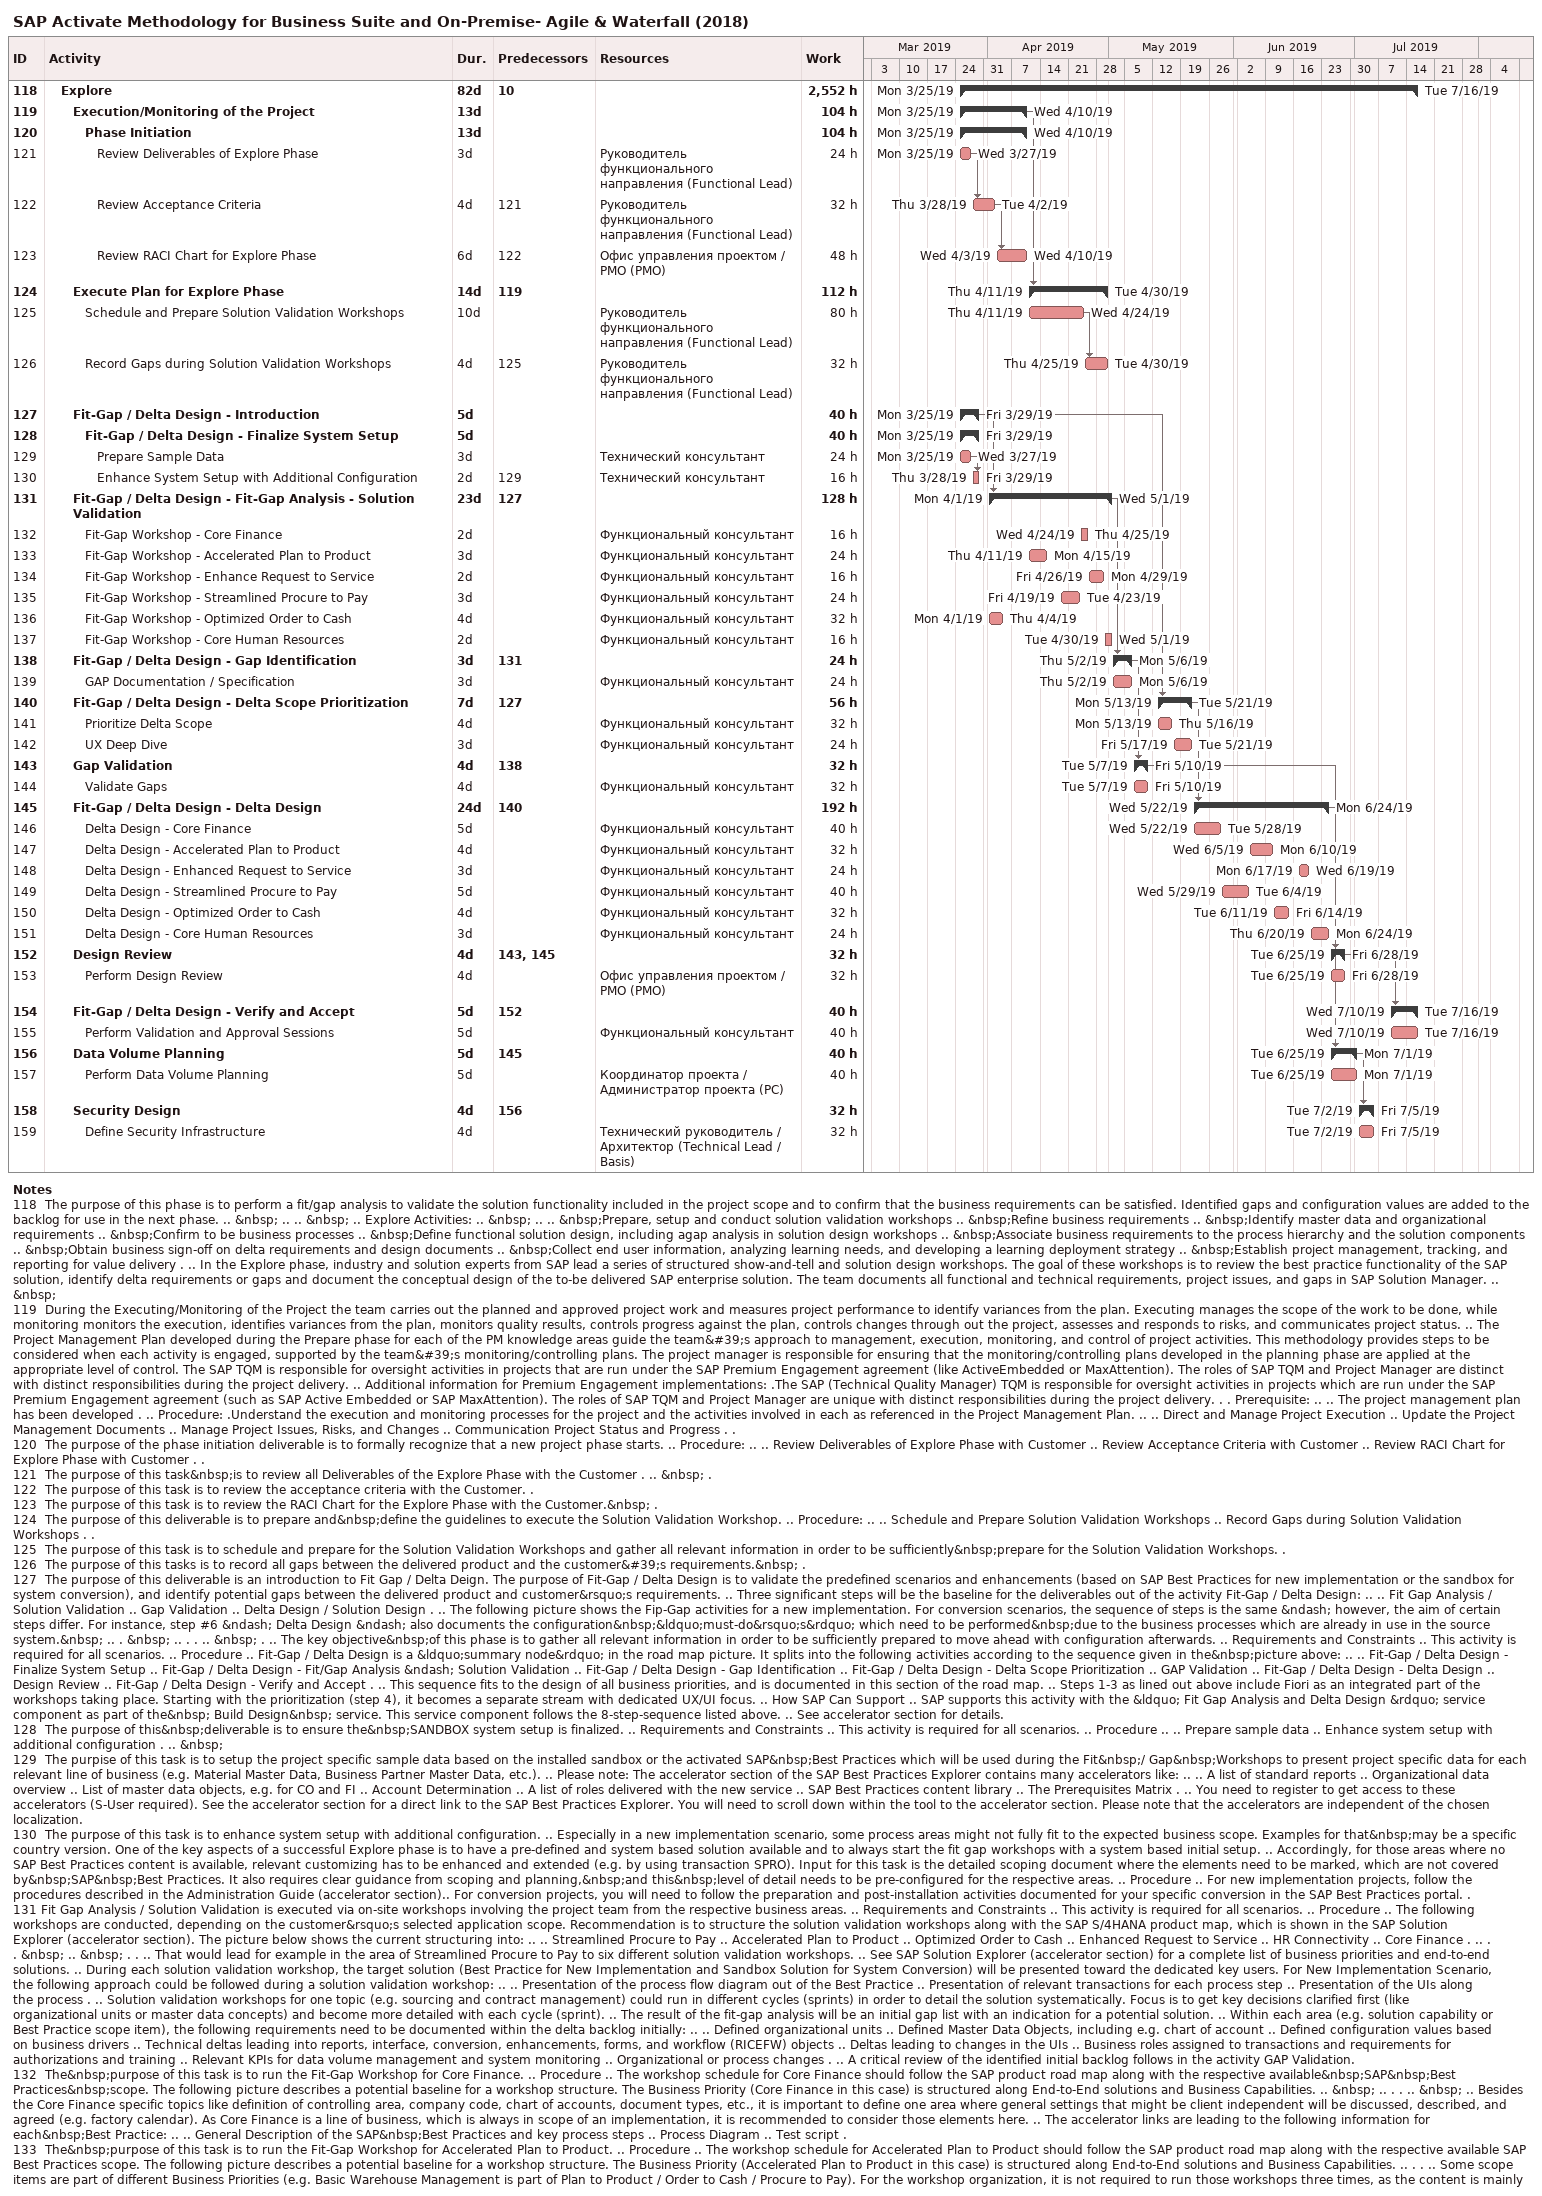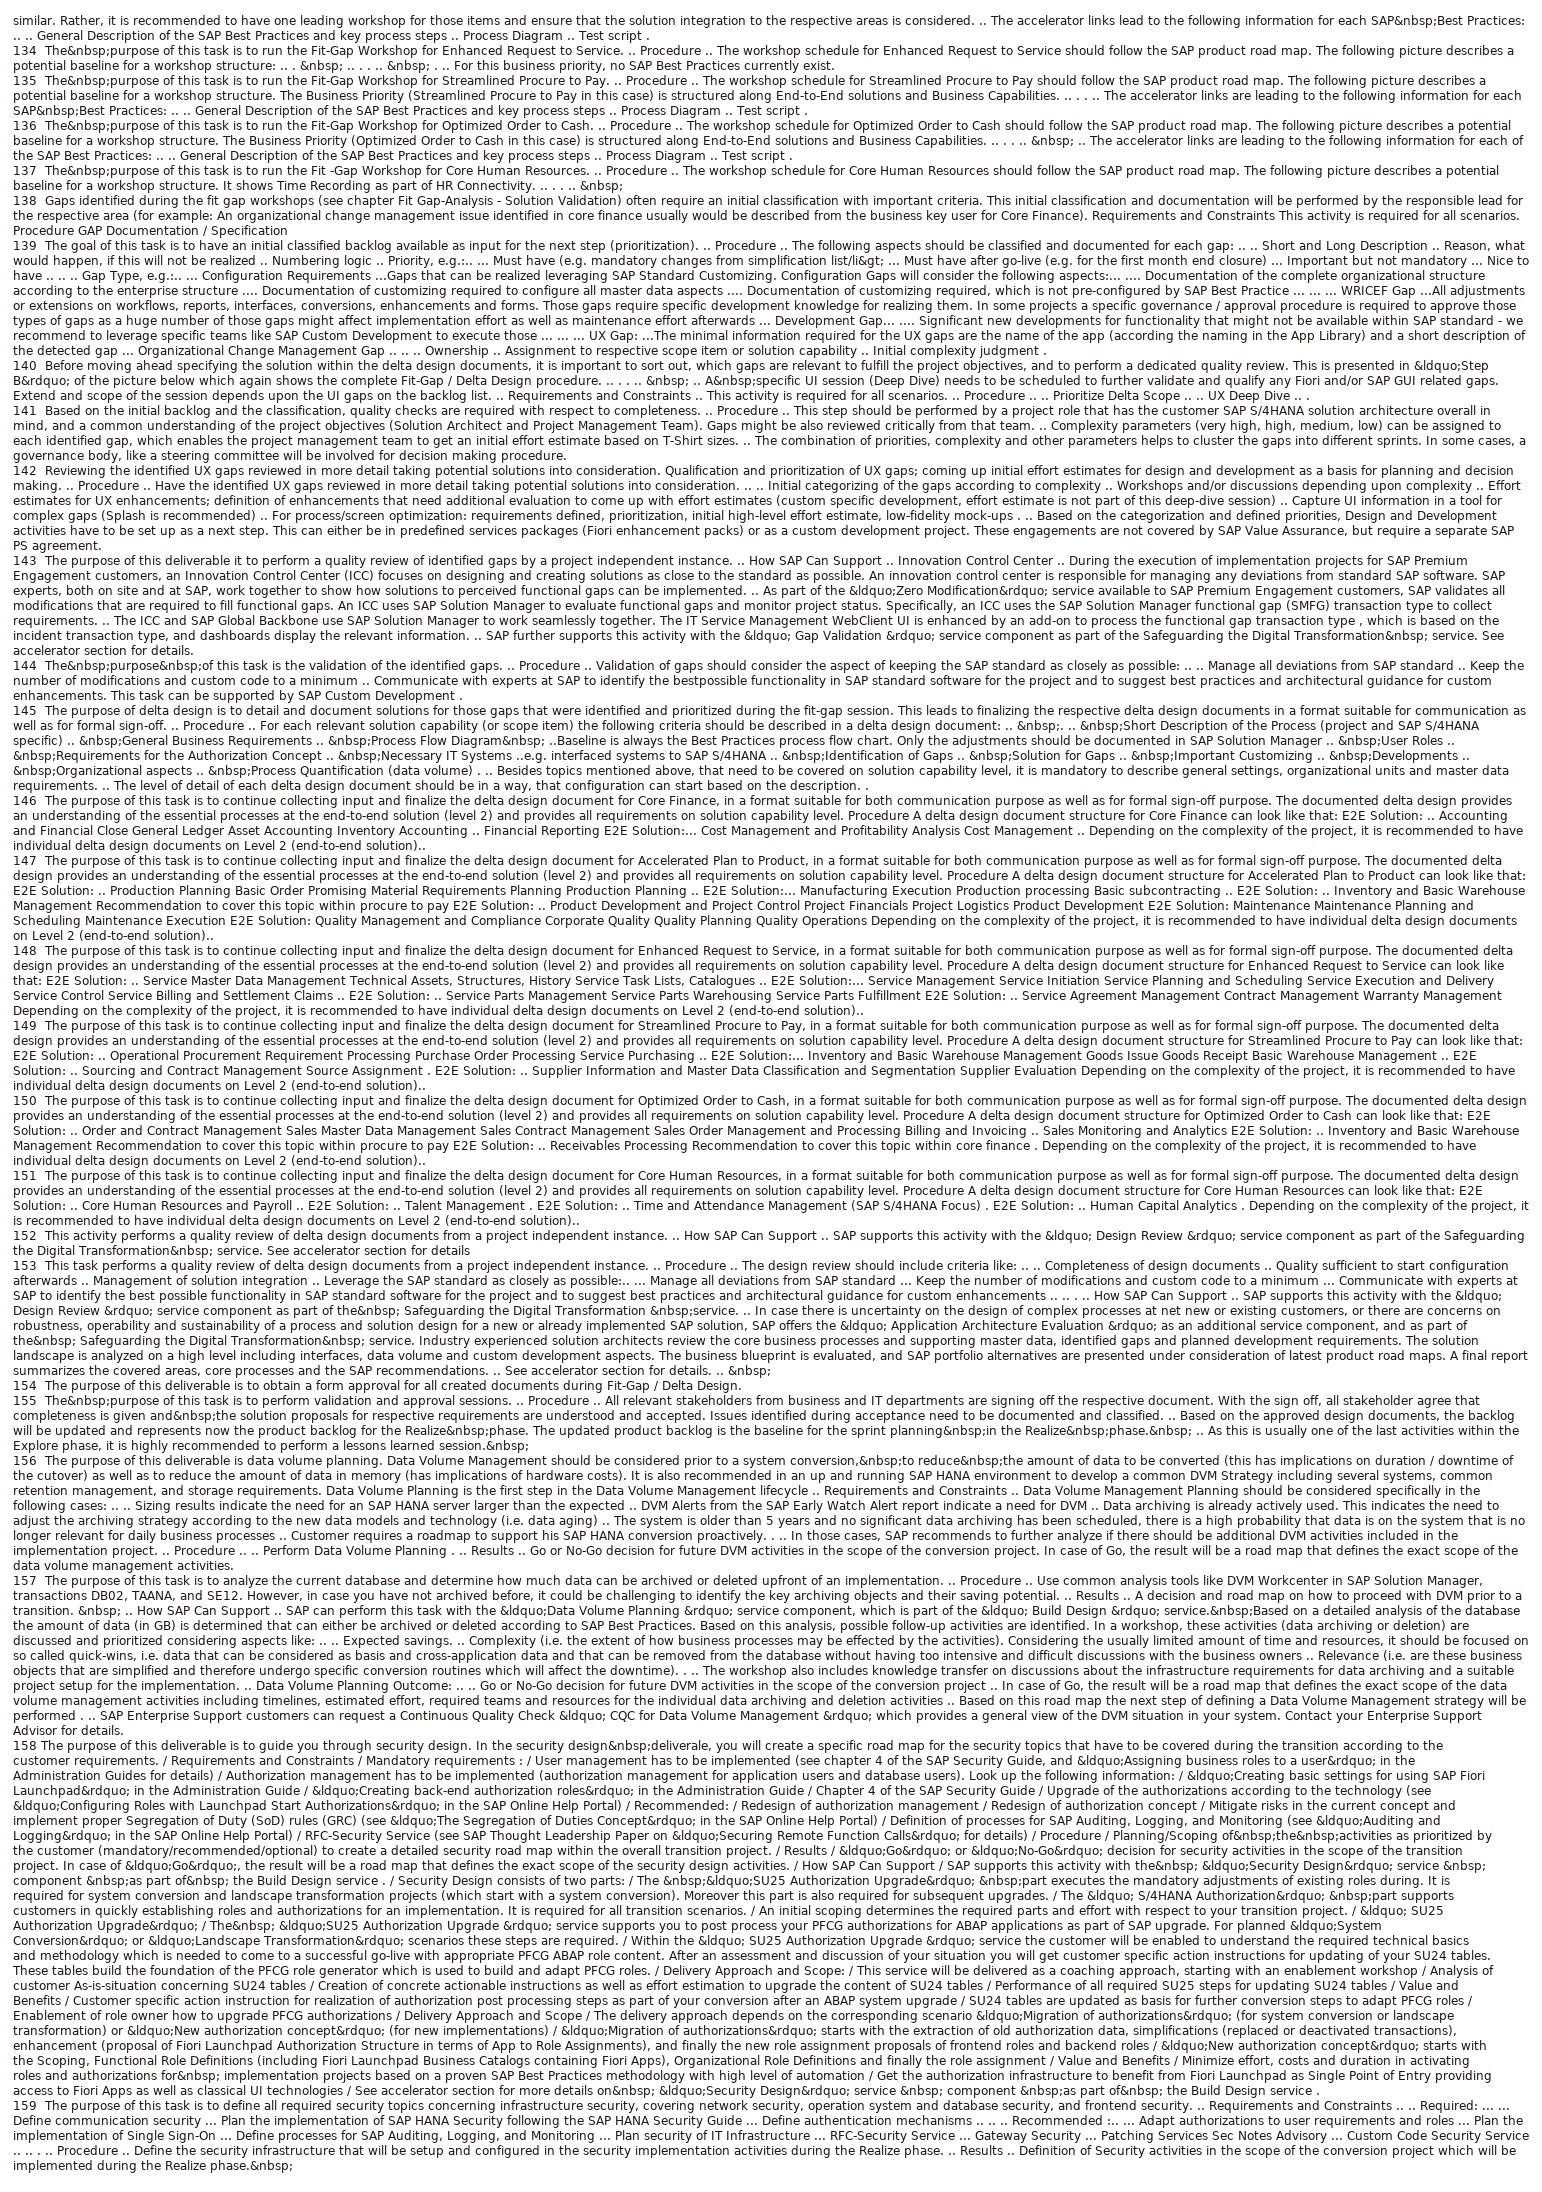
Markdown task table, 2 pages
SAP Activate Methodology for Business Suite and On-Premise- Agile & Waterfall (2018)

| ID | Level | Task | Duration | Start | Finish | Predecessors | Resources | Work (h) |
|---|---|---|---|---|---|---|---|---|
| 118 | 2 | **Explore** | 82d | 2019-03-25 | 2019-07-16 | 10 |  | 2552 |
| 119 | 3 | **Execution/Monitoring of the Project** | 13d | 2019-03-25 | 2019-04-10 |  |  | 104 |
| 120 | 4 | **Phase Initiation** | 13d | 2019-03-25 | 2019-04-10 |  |  | 104 |
| 121 | 5 | Review Deliverables of Explore Phase | 3d | 2019-03-25 | 2019-03-27 |  | Руководитель функционального направления (Functional Lead) | 24 |
| 122 | 5 | Review Acceptance Criteria | 4d | 2019-03-28 | 2019-04-02 | 121 | Руководитель функционального направления (Functional Lead) | 32 |
| 123 | 5 | Review RACI Chart for Explore Phase | 6d | 2019-04-03 | 2019-04-10 | 122 | Офис управления проектом / PMO (PMO) | 48 |
| 124 | 3 | **Execute Plan for Explore Phase** | 14d | 2019-04-11 | 2019-04-30 | 119 |  | 112 |
| 125 | 4 | Schedule and Prepare Solution Validation Workshops | 10d | 2019-04-11 | 2019-04-24 |  | Руководитель функционального направления (Functional Lead) | 80 |
| 126 | 4 | Record Gaps during Solution Validation Workshops | 4d | 2019-04-25 | 2019-04-30 | 125 | Руководитель функционального направления (Functional Lead) | 32 |
| 127 | 3 | **Fit-Gap / Delta Design - Introduction** | 5d | 2019-03-25 | 2019-03-29 |  |  | 40 |
| 128 | 4 | **Fit-Gap / Delta Design - Finalize System Setup** | 5d | 2019-03-25 | 2019-03-29 |  |  | 40 |
| 129 | 5 | Prepare Sample Data | 3d | 2019-03-25 | 2019-03-27 |  | Технический консультант | 24 |
| 130 | 5 | Enhance System Setup with Additional Configuration | 2d | 2019-03-28 | 2019-03-29 | 129 | Технический консультант | 16 |
| 131 | 3 | **Fit-Gap / Delta Design - Fit-Gap Analysis - Solution Validation** | 23d | 2019-04-01 | 2019-05-01 | 127 |  | 128 |
| 132 | 4 | Fit-Gap Workshop - Core Finance | 2d | 2019-04-24 | 2019-04-25 |  | Функциональный консультант | 16 |
| 133 | 4 | Fit-Gap Workshop - Accelerated Plan to Product | 3d | 2019-04-11 | 2019-04-15 |  | Функциональный консультант | 24 |
| 134 | 4 | Fit-Gap Workshop - Enhance Request to Service | 2d | 2019-04-26 | 2019-04-29 |  | Функциональный консультант | 16 |
| 135 | 4 | Fit-Gap Workshop - Streamlined Procure to Pay | 3d | 2019-04-19 | 2019-04-23 |  | Функциональный консультант | 24 |
| 136 | 4 | Fit-Gap Workshop - Optimized Order to Cash | 4d | 2019-04-01 | 2019-04-04 |  | Функциональный консультант | 32 |
| 137 | 4 | Fit-Gap Workshop - Core Human Resources | 2d | 2019-04-30 | 2019-05-01 |  | Функциональный консультант | 16 |
| 138 | 3 | **Fit-Gap / Delta Design - Gap Identification** | 3d | 2019-05-02 | 2019-05-06 | 131 |  | 24 |
| 139 | 4 | GAP Documentation / Specification | 3d | 2019-05-02 | 2019-05-06 |  | Функциональный консультант | 24 |
| 140 | 3 | **Fit-Gap / Delta Design - Delta Scope Prioritization** | 7d | 2019-05-13 | 2019-05-21 | 127 |  | 56 |
| 141 | 4 | Prioritize Delta Scope | 4d | 2019-05-13 | 2019-05-16 |  | Функциональный консультант | 32 |
| 142 | 4 | UX Deep Dive | 3d | 2019-05-17 | 2019-05-21 |  | Функциональный консультант | 24 |
| 143 | 3 | **Gap Validation** | 4d | 2019-05-07 | 2019-05-10 | 138 |  | 32 |
| 144 | 4 | Validate Gaps | 4d | 2019-05-07 | 2019-05-10 |  | Функциональный консультант | 32 |
| 145 | 3 | **Fit-Gap / Delta Design - Delta Design** | 24d | 2019-05-22 | 2019-06-24 | 140 |  | 192 |
| 146 | 4 | Delta Design - Core Finance | 5d | 2019-05-22 | 2019-05-28 |  | Функциональный консультант | 40 |
| 147 | 4 | Delta Design - Accelerated Plan to Product | 4d | 2019-06-05 | 2019-06-10 |  | Функциональный консультант | 32 |
| 148 | 4 | Delta Design - Enhanced Request to Service | 3d | 2019-06-17 | 2019-06-19 |  | Функциональный консультант | 24 |
| 149 | 4 | Delta Design - Streamlined Procure to Pay | 5d | 2019-05-29 | 2019-06-04 |  | Функциональный консультант | 40 |
| 150 | 4 | Delta Design - Optimized Order to Cash | 4d | 2019-06-11 | 2019-06-14 |  | Функциональный консультант | 32 |
| 151 | 4 | Delta Design - Core Human Resources | 3d | 2019-06-20 | 2019-06-24 |  | Функциональный консультант | 24 |
| 152 | 3 | **Design Review** | 4d | 2019-06-25 | 2019-06-28 | 143, 145 |  | 32 |
| 153 | 4 | Perform Design Review | 4d | 2019-06-25 | 2019-06-28 |  | Офис управления проектом / PMO (PMO) | 32 |
| 154 | 3 | **Fit-Gap / Delta Design - Verify and Accept** | 5d | 2019-07-10 | 2019-07-16 | 152 |  | 40 |
| 155 | 4 | Perform Validation and Approval Sessions | 5d | 2019-07-10 | 2019-07-16 |  | Функциональный консультант | 40 |
| 156 | 3 | **Data Volume Planning** | 5d | 2019-06-25 | 2019-07-01 | 145 |  | 40 |
| 157 | 4 | Perform Data Volume Planning | 5d | 2019-06-25 | 2019-07-01 |  | Координатор проекта / Администратор проекта (PC) | 40 |
| 158 | 3 | **Security Design** | 4d | 2019-07-02 | 2019-07-05 | 156 |  | 32 |
| 159 | 4 | Define Security Infrastructure | 4d | 2019-07-02 | 2019-07-05 |  | Технический руководитель / Архитектор (Technical Lead / Basis) | 32 |

Notes
- 118: The purpose of this phase is to perform a fit/gap analysis to validate the solution functionality included in the project scope and to confirm that the business requirements can be satisfied. Identified gaps and configuration values are added to the backlog for use in the next phase. .. &nbsp; .. .. &nbsp; .. Explore Activities: .. &nbsp; .. .. &nbsp;Prepare, setup and conduct solution validation workshops .. &nbsp;Refine business requirements .. &nbsp;Identify master data and organizational requirements .. &nbsp;Confirm to be business processes .. &nbsp;Define functional solution design, including agap analysis in solution design workshops .. &nbsp;Associate business requirements to the process hierarchy and the solution components .. &nbsp;Obtain business sign-off on delta requirements and design documents .. &nbsp;Collect end user information, analyzing learning needs, and developing a learning deployment strategy .. &nbsp;Establish project management, tracking, and reporting for value delivery . .. In the Explore phase, industry and solution experts from SAP lead a series of structured show-and-tell and solution design workshops. The goal of these workshops is to review the best practice functionality of the SAP solution, identify delta requirements or gaps and document the conceptual design of the to-be delivered SAP enterprise solution. The team documents all functional and technical requirements, project issues, and gaps in SAP Solution Manager. .. &nbsp;
- 119: During the Executing/Monitoring of the Project the team carries out the planned and approved project work and measures project performance to identify variances from the plan. Executing manages the scope of the work to be done, while monitoring monitors the execution, identifies variances from the plan, monitors quality results, controls progress against the plan, controls changes through out the project, assesses and responds to risks, and communicates project status. .. The Project Management Plan developed during the Prepare phase for each of the PM knowledge areas guide the team&#39;s approach to management, execution, monitoring, and control of project activities. This methodology provides steps to be considered when each activity is engaged, supported by the team&#39;s monitoring/controlling plans. The project manager is responsible for ensuring that the monitoring/controlling plans developed in the planning phase are applied at the appropriate level of control. The SAP TQM is responsible for oversight activities in projects that are run under the SAP Premium Engagement agreement (like ActiveEmbedded or MaxAttention). The roles of SAP TQM and Project Manager are distinct with distinct responsibilities during the project delivery. .. Additional information for Premium Engagement implementations: .The SAP (Technical Quality Manager) TQM is responsible for oversight activities in projects which are run under the SAP Premium Engagement agreement (such as SAP Active Embedded or SAP MaxAttention). The roles of SAP TQM and Project Manager are unique with distinct responsibilities during the project delivery. . . Prerequisite: .. .. The project management plan has been developed . .. Procedure: .Understand the execution and monitoring processes for the project and the activities involved in each as referenced in the Project Management Plan. .. .. Direct and Manage Project Execution .. Update the Project Management Documents .. Manage Project Issues, Risks, and Changes .. Communication Project Status and Progress . .
- 120: The purpose of the phase initiation deliverable is to formally recognize that a new project phase starts. .. Procedure: .. .. Review Deliverables of Explore Phase with Customer .. Review Acceptance Criteria with Customer .. Review RACI Chart for Explore Phase with Customer . .
- 121: The purpose of this task&nbsp;is to review all Deliverables of the Explore Phase with the Customer . .. &nbsp; .
- 122: The purpose of this task is to review the acceptance criteria with the Customer. .
- 123: The purpose of this task is to review the RACI Chart for the Explore Phase with the Customer.&nbsp; .
- 124: The purpose of this deliverable is to prepare and&nbsp;define the guidelines to execute the Solution Validation Workshop. .. Procedure: .. .. Schedule and Prepare Solution Validation Workshops .. Record Gaps during Solution Validation Workshops . .
- 125: The purpose of this task is to schedule and prepare for the Solution Validation Workshops and gather all relevant information in order to be sufficiently&nbsp;prepare for the Solution Validation Workshops. .
- 126: The purpose of this tasks is to record all gaps between the delivered product and the customer&#39;s requirements.&nbsp; .
- 127: The purpose of this deliverable is an introduction to Fit Gap / Delta Deign. The purpose of Fit-Gap / Delta Design is to validate the predefined scenarios and enhancements (based on SAP Best Practices for new implementation or the sandbox for system conversion), and identify potential gaps between the delivered product and customer&rsquo;s requirements. .. Three significant steps will be the baseline for the deliverables out of the activity Fit-Gap / Delta Design: .. .. Fit Gap Analysis / Solution Validation .. Gap Validation .. Delta Design / Solution Design . .. The following picture shows the Fip-Gap activities for a new implementation. For conversion scenarios, the sequence of steps is the same &ndash; however, the aim of certain steps differ. For instance, step #6 &ndash; Delta Design &ndash; also documents the configuration&nbsp;&ldquo;must-do&rsquo;s&rdquo; which need to be performed&nbsp;due to the business processes which are already in use in the source system.&nbsp; .. . &nbsp; .. . . .. &nbsp; . .. The key objective&nbsp;of this phase is to gather all relevant information in order to be sufficiently prepared to move ahead with configuration afterwards. .. Requirements and Constraints .. This activity is required for all scenarios. .. Procedure .. Fit-Gap / Delta Design is a &ldquo;summary node&rdquo; in the road map picture. It splits into the following activities according to the sequence given in the&nbsp;picture above: .. .. Fit-Gap / Delta Design - Finalize System Setup .. Fit-Gap / Delta Design - Fit/Gap Analysis &ndash; Solution Validation .. Fit-Gap / Delta Design - Gap Identification .. Fit-Gap / Delta Design - Delta Scope Prioritization .. GAP Validation .. Fit-Gap / Delta Design - Delta Design .. Design Review .. Fit-Gap / Delta Design - Verify and Accept . .. This sequence fits to the design of all business priorities, and is documented in this section of the road map. .. Steps 1-3 as lined out above include Fiori as an integrated part of the workshops taking place. Starting with the prioritization (step 4), it becomes a separate stream with dedicated UX/UI focus. .. How SAP Can Support .. SAP supports this activity with the &ldquo; Fit Gap Analysis and Delta Design &rdquo; service component as part of the&nbsp; Build Design&nbsp; service. This service component follows the 8-step-sequence listed above. .. See accelerator section for details.
- 128: The purpose of this&nbsp;deliverable is to ensure the&nbsp;SANDBOX system setup is finalized. .. Requirements and Constraints .. This activity is required for all scenarios. .. Procedure .. .. Prepare sample data .. Enhance system setup with additional configuration . .. &nbsp;
- 129: The purpise of this task is to setup the project specific sample data based on the installed sandbox or the activated SAP&nbsp;Best Practices which will be used during the Fit&nbsp;/ Gap&nbsp;Workshops to present project specific data for each relevant line of business (e.g. Material Master Data, Business Partner Master Data, etc.). .. Please note: The accelerator section of the SAP Best Practices Explorer contains many accelerators like: .. .. A list of standard reports .. Organizational data overview .. List of master data objects, e.g. for CO and FI .. Account Determination .. A list of roles delivered with the new service .. SAP Best Practices content library .. The Prerequisites Matrix . .. You need to register to get access to these accelerators (S-User required). See the accelerator section for a direct link to the SAP Best Practices Explorer. You will need to scroll down within the tool to the accelerator section. Please note that the accelerators are independent of the chosen localization.
- 130: The purpose of this task is to enhance system setup with additional configuration. .. Especially in a new implementation scenario, some process areas might not fully fit to the expected business scope. Examples for that&nbsp;may be a specific country version. One of the key aspects of a successful Explore phase is to have a pre-defined and system based solution available and to always start the fit gap workshops with a system based initial setup. .. Accordingly, for those areas where no SAP Best Practices content is available, relevant customizing has to be enhanced and extended (e.g. by using transaction SPRO). Input for this task is the detailed scoping document where the elements need to be marked, which are not covered by&nbsp;SAP&nbsp;Best Practices. It also requires clear guidance from scoping and planning,&nbsp;and this&nbsp;level of detail needs to be pre-configured for the respective areas. .. Procedure .. For new implementation projects, follow the procedures described in the Administration Guide (accelerator section).. For conversion projects, you will need to follow the preparation and post-installation activities documented for your specific conversion in the SAP Best Practices portal. .
- 131: Fit Gap Analysis / Solution Validation is executed via on-site workshops involving the project team from the respective business areas. .. Requirements and Constraints .. This activity is required for all scenarios. .. Procedure .. The following workshops are conducted, depending on the customer&rsquo;s selected application scope. Recommendation is to structure the solution validation workshops along with the SAP S/4HANA product map, which is shown in the SAP Solution Explorer (accelerator section). The picture below shows the current structuring into: .. .. Streamlined Procure to Pay .. Accelerated Plan to Product .. Optimized Order to Cash .. Enhanced Request to Service .. HR Connectivity .. Core Finance . .. . . &nbsp; .. &nbsp; . . .. That would lead for example in the area of Streamlined Procure to Pay to six different solution validation workshops. .. See SAP Solution Explorer (accelerator section) for a complete list of business priorities and end-to-end solutions. .. During each solution validation workshop, the target solution (Best Practice for New Implementation and Sandbox Solution for System Conversion) will be presented toward the dedicated key users. For New Implementation Scenario, the following approach could be followed during a solution validation workshop: .. .. Presentation of the process flow diagram out of the Best Practice .. Presentation of relevant transactions for each process step .. Presentation of the UIs along the process . .. Solution validation workshops for one topic (e.g. sourcing and contract management) could run in different cycles (sprints) in order to detail the solution systematically. Focus is to get key decisions clarified first (like organizational units or master data concepts) and become more detailed with each cycle (sprint). .. The result of the fit-gap analysis will be an initial gap list with an indication for a potential solution. .. Within each area (e.g. solution capability or Best Practice scope item), the following requirements need to be documented within the delta backlog initially: .. .. Defined organizational units .. Defined Master Data Objects, including e.g. chart of account .. Defined configuration values based on business drivers .. Technical deltas leading into reports, interface, conversion, enhancements, forms, and workflow (RICEFW) objects .. Deltas leading to changes in the UIs .. Business roles assigned to transactions and requirements for authorizations and training .. Relevant KPIs for data volume management and system monitoring .. Organizational or process changes . .. A critical review of the identified initial backlog follows in the activity GAP Validation.
- 132: The&nbsp;purpose of this task is to run the Fit-Gap Workshop for Core Finance. .. Procedure .. The workshop schedule for Core Finance should follow the SAP product road map along with the respective available&nbsp;SAP&nbsp;Best Practices&nbsp;scope. The following picture describes a potential baseline for a workshop structure. The Business Priority (Core Finance in this case) is structured along End-to-End solutions and Business Capabilities. .. &nbsp; .. . . .. &nbsp; .. Besides the Core Finance specific topics like definition of controlling area, company code, chart of accounts, document types, etc., it is important to define one area where general settings that might be client independent will be discussed, described, and agreed (e.g. factory calendar). As Core Finance is a line of business, which is always in scope of an implementation, it is recommended to consider those elements here. .. The accelerator links are leading to the following information for each&nbsp;Best Practice: .. .. General Description of the SAP&nbsp;Best Practices and key process steps .. Process Diagram .. Test script .
- 133: The&nbsp;purpose of this task is to run the Fit-Gap Workshop for Accelerated Plan to Product. .. Procedure .. The workshop schedule for Accelerated Plan to Product should follow the SAP product road map along with the respective available SAP Best Practices scope. The following picture describes a potential baseline for a workshop structure. The Business Priority (Accelerated Plan to Product in this case) is structured along End-to-End solutions and Business Capabilities. .. . . .. Some scope items are part of different Business Priorities (e.g. Basic Warehouse Management is part of Plan to Product / Order to Cash / Procure to Pay). For the workshop organization, it is not required to run those workshops three times, as the content is mainly similar. Rather, it is recommended to have one leading workshop for those items and ensure that the solution integration to the respective areas is considered. .. The accelerator links lead to the following information for each SAP&nbsp;Best Practices: .. .. General Description of the SAP Best Practices and key process steps .. Process Diagram .. Test script .
- 134: The&nbsp;purpose of this task is to run the Fit-Gap Workshop for Enhanced Request to Service. .. Procedure .. The workshop schedule for Enhanced Request to Service should follow the SAP product road map. The following picture describes a potential baseline for a workshop structure: .. . &nbsp; .. . . .. &nbsp; . .. For this business priority, no SAP Best Practices currently exist.
- 135: The&nbsp;purpose of this task is to run the Fit-Gap Workshop for Streamlined Procure to Pay. .. Procedure .. The workshop schedule for Streamlined Procure to Pay should follow the SAP product road map. The following picture describes a potential baseline for a workshop structure. The Business Priority (Streamlined Procure to Pay in this case) is structured along End-to-End solutions and Business Capabilities. .. . . .. The accelerator links are leading to the following information for each SAP&nbsp;Best Practices: .. .. General Description of the SAP Best Practices and key process steps .. Process Diagram .. Test script .
- 136: The&nbsp;purpose of this task is to run the Fit-Gap Workshop for Optimized Order to Cash. .. Procedure .. The workshop schedule for Optimized Order to Cash should follow the SAP product road map. The following picture describes a potential baseline for a workshop structure. The Business Priority (Optimized Order to Cash in this case) is structured along End-to-End solutions and Business Capabilities. .. . . .. &nbsp; .. The accelerator links are leading to the following information for each of the SAP Best Practices: .. .. General Description of the SAP Best Practices and key process steps .. Process Diagram .. Test script .
- 137: The&nbsp;purpose of this task is to run the Fit -Gap Workshop for Core Human Resources. .. Procedure .. The workshop schedule for Core Human Resources should follow the SAP product road map. The following picture describes a potential baseline for a workshop structure. It shows Time Recording as part of HR Connectivity. .. . . .. &nbsp;
- 138: Gaps identified during the fit gap workshops (see chapter Fit Gap-Analysis - Solution Validation) often require an initial classification with important criteria. This initial classification and documentation will be performed by the responsible lead for the respective area (for example: An organizational change management issue identified in core finance usually would be described from the business key user for Core Finance). Requirements and Constraints This activity is required for all scenarios. Procedure GAP Documentation / Specification
- 139: The goal of this task is to have an initial classified backlog available as input for the next step (prioritization). .. Procedure .. The following aspects should be classified and documented for each gap: .. .. Short and Long Description .. Reason, what would happen, if this will not be realized .. Numbering logic .. Priority, e.g.:.. ... Must have (e.g. mandatory changes from simplification list/li&gt; ... Must have after go-live (e.g. for the first month end closure) ... Important but not mandatory ... Nice to have .. .. .. Gap Type, e.g.:.. ... Configuration Requirements ...Gaps that can be realized leveraging SAP Standard Customizing. Configuration Gaps will consider the following aspects:... .... Documentation of the complete organizational structure according to the enterprise structure .... Documentation of customizing required to configure all master data aspects .... Documentation of customizing required, which is not pre-configured by SAP Best Practice ... ... ... WRICEF Gap ...All adjustments or extensions on workflows, reports, interfaces, conversions, enhancements and forms. Those gaps require specific development knowledge for realizing them. In some projects a specific governance / approval procedure is required to approve those types of gaps as a huge number of those gaps might affect implementation effort as well as maintenance effort afterwards ... Development Gap... .... Significant new developments for functionality that might not be available within SAP standard - we recommend to leverage specific teams like SAP Custom Development to execute those ... ... ... UX Gap: ...The minimal information required for the UX gaps are the name of the app (according the naming in the App Library) and a short description of the detected gap ... Organizational Change Management Gap .. .. .. Ownership .. Assignment to respective scope item or solution capability .. Initial complexity judgment .
- 140: Before moving ahead specifying the solution within the delta design documents, it is important to sort out, which gaps are relevant to fulfill the project objectives, and to perform a dedicated quality review. This is presented in &ldquo;Step B&rdquo; of the picture below which again shows the complete Fit-Gap / Delta Design procedure. .. . . .. &nbsp; .. A&nbsp;specific UI session (Deep Dive) needs to be scheduled to further validate and qualify any Fiori and/or SAP GUI related gaps. Extend and scope of the session depends upon the UI gaps on the backlog list. .. Requirements and Constraints .. This activity is required for all scenarios. .. Procedure .. .. Prioritize Delta Scope .. .. UX Deep Dive .. .
- 141: Based on the initial backlog and the classification, quality checks are required with respect to completeness. .. Procedure .. This step should be performed by a project role that has the customer SAP S/4HANA solution architecture overall in mind, and a common understanding of the project objectives (Solution Architect and Project Management Team). Gaps might be also reviewed critically from that team. .. Complexity parameters (very high, high, medium, low) can be assigned to each identified gap, which enables the project management team to get an initial effort estimate based on T-Shirt sizes. .. The combination of priorities, complexity and other parameters helps to cluster the gaps into different sprints. In some cases, a governance body, like a steering committee will be involved for decision making procedure.
- 142: Reviewing the identified UX gaps reviewed in more detail taking potential solutions into consideration. Qualification and prioritization of UX gaps; coming up initial effort estimates for design and development as a basis for planning and decision making. .. Procedure .. Have the identified UX gaps reviewed in more detail taking potential solutions into consideration. .. .. Initial categorizing of the gaps according to complexity .. Workshops and/or discussions depending upon complexity .. Effort estimates for UX enhancements; definition of enhancements that need additional evaluation to come up with effort estimates (custom specific development, effort estimate is not part of this deep-dive session) .. Capture UI information in a tool for complex gaps (Splash is recommended) .. For process/screen optimization: requirements defined, prioritization, initial high-level effort estimate, low-fidelity mock-ups . .. Based on the categorization and defined priorities, Design and Development activities have to be set up as a next step. This can either be in predefined services packages (Fiori enhancement packs) or as a custom development project. These engagements are not covered by SAP Value Assurance, but require a separate SAP PS agreement.
- 143: The purpose of this deliverable it to perform a quality review of identified gaps by a project independent instance. .. How SAP Can Support .. Innovation Control Center .. During the execution of implementation projects for SAP Premium Engagement customers, an Innovation Control Center (ICC) focuses on designing and creating solutions as close to the standard as possible. An innovation control center is responsible for managing any deviations from standard SAP software. SAP experts, both on site and at SAP, work together to show how solutions to perceived functional gaps can be implemented. .. As part of the &ldquo;Zero Modification&rdquo; service available to SAP Premium Engagement customers, SAP validates all modifications that are required to fill functional gaps. An ICC uses SAP Solution Manager to evaluate functional gaps and monitor project status. Specifically, an ICC uses the SAP Solution Manager functional gap (SMFG) transaction type to collect requirements. .. The ICC and SAP Global Backbone use SAP Solution Manager to work seamlessly together. The IT Service Management WebClient UI is enhanced by an add-on to process the functional gap transaction type , which is based on the incident transaction type, and dashboards display the relevant information. .. SAP further supports this activity with the &ldquo; Gap Validation &rdquo; service component as part of the Safeguarding the Digital Transformation&nbsp; service. See accelerator section for details.
- 144: The&nbsp;purpose&nbsp;of this task is the validation of the identified gaps. .. Procedure .. Validation of gaps should consider the aspect of keeping the SAP standard as closely as possible: .. .. Manage all deviations from SAP standard .. Keep the number of modifications and custom code to a minimum .. Communicate with experts at SAP to identify the bestpossible functionality in SAP standard software for the project and to suggest best practices and architectural guidance for custom enhancements. This task can be supported by SAP Custom Development .
- 145: The purpose of delta design is to detail and document solutions for those gaps that were identified and prioritized during the fit-gap session. This leads to finalizing the respective delta design documents in a format suitable for communication as well as for formal sign-off. .. Procedure .. For each relevant solution capability (or scope item) the following criteria should be described in a delta design document: .. &nbsp;. .. &nbsp;Short Description of the Process (project and SAP S/4HANA specific) .. &nbsp;General Business Requirements .. &nbsp;Process Flow Diagram&nbsp; ..Baseline is always the Best Practices process flow chart. Only the adjustments should be documented in SAP Solution Manager .. &nbsp;User Roles .. &nbsp;Requirements for the Authorization Concept .. &nbsp;Necessary IT Systems ..e.g. interfaced systems to SAP S/4HANA .. &nbsp;Identification of Gaps .. &nbsp;Solution for Gaps .. &nbsp;Important Customizing .. &nbsp;Developments .. &nbsp;Organizational aspects .. &nbsp;Process Quantification (data volume) . .. Besides topics mentioned above, that need to be covered on solution capability level, it is mandatory to describe general settings, organizational units and master data requirements. .. The level of detail of each delta design document should be in a way, that configuration can start based on the description. .
- 146: The purpose of this task is to continue collecting input and finalize the delta design document for Core Finance, in a format suitable for both communication purpose as well as for formal sign-off purpose. The documented delta design provides an understanding of the essential processes at the end-to-end solution (level 2) and provides all requirements on solution capability level. Procedure A delta design document structure for Core Finance can look like that: E2E Solution: .. Accounting and Financial Close General Ledger Asset Accounting Inventory Accounting .. Financial Reporting E2E Solution:... Cost Management and Profitability Analysis Cost Management .. Depending on the complexity of the project, it is recommended to have individual delta design documents on Level 2 (end-to-end solution)..
- 147: The purpose of this task is to continue collecting input and finalize the delta design document for Accelerated Plan to Product, in a format suitable for both communication purpose as well as for formal sign-off purpose. The documented delta design provides an understanding of the essential processes at the end-to-end solution (level 2) and provides all requirements on solution capability level. Procedure A delta design document structure for Accelerated Plan to Product can look like that: E2E Solution: .. Production Planning Basic Order Promising Material Requirements Planning Production Planning .. E2E Solution:... Manufacturing Execution Production processing Basic subcontracting .. E2E Solution: .. Inventory and Basic Warehouse Management Recommendation to cover this topic within procure to pay E2E Solution: .. Product Development and Project Control Project Financials Project Logistics Product Development E2E Solution: Maintenance Maintenance Planning and Scheduling Maintenance Execution E2E Solution: Quality Management and Compliance Corporate Quality Quality Planning Quality Operations Depending on the complexity of the project, it is recommended to have individual delta design documents on Level 2 (end-to-end solution)..
- 148: The purpose of this task is to continue collecting input and finalize the delta design document for Enhanced Request to Service, in a format suitable for both communication purpose as well as for formal sign-off purpose. The documented delta design provides an understanding of the essential processes at the end-to-end solution (level 2) and provides all requirements on solution capability level. Procedure A delta design document structure for Enhanced Request to Service can look like that: E2E Solution: .. Service Master Data Management Technical Assets, Structures, History Service Task Lists, Catalogues .. E2E Solution:... Service Management Service Initiation Service Planning and Scheduling Service Execution and Delivery Service Control Service Billing and Settlement Claims .. E2E Solution: .. Service Parts Management Service Parts Warehousing Service Parts Fulfillment E2E Solution: .. Service Agreement Management Contract Management Warranty Management Depending on the complexity of the project, it is recommended to have individual delta design documents on Level 2 (end-to-end solution)..
- 149: The purpose of this task is to continue collecting input and finalize the delta design document for Streamlined Procure to Pay, in a format suitable for both communication purpose as well as for formal sign-off purpose. The documented delta design provides an understanding of the essential processes at the end-to-end solution (level 2) and provides all requirements on solution capability level. Procedure A delta design document structure for Streamlined Procure to Pay can look like that: E2E Solution: .. Operational Procurement Requirement Processing Purchase Order Processing Service Purchasing .. E2E Solution:... Inventory and Basic Warehouse Management Goods Issue Goods Receipt Basic Warehouse Management .. E2E Solution: .. Sourcing and Contract Management Source Assignment . E2E Solution: .. Supplier Information and Master Data Classification and Segmentation Supplier Evaluation Depending on the complexity of the project, it is recommended to have individual delta design documents on Level 2 (end-to-end solution)..
- 150: The purpose of this task is to continue collecting input and finalize the delta design document for Optimized Order to Cash, in a format suitable for both communication purpose as well as for formal sign-off purpose. The documented delta design provides an understanding of the essential processes at the end-to-end solution (level 2) and provides all requirements on solution capability level. Procedure A delta design document structure for Optimized Order to Cash can look like that: E2E Solution: .. Order and Contract Management Sales Master Data Management Sales Contract Management Sales Order Management and Processing Billing and Invoicing .. Sales Monitoring and Analytics E2E Solution: .. Inventory and Basic Warehouse Management Recommendation to cover this topic within procure to pay E2E Solution: .. Receivables Processing Recommendation to cover this topic within core finance . Depending on the complexity of the project, it is recommended to have individual delta design documents on Level 2 (end-to-end solution)..
- 151: The purpose of this task is to continue collecting input and finalize the delta design document for Core Human Resources, in a format suitable for both communication purpose as well as for formal sign-off purpose. The documented delta design provides an understanding of the essential processes at the end-to-end solution (level 2) and provides all requirements on solution capability level. Procedure A delta design document structure for Core Human Resources can look like that: E2E Solution: .. Core Human Resources and Payroll .. E2E Solution: .. Talent Management . E2E Solution: .. Time and Attendance Management (SAP S/4HANA Focus) . E2E Solution: .. Human Capital Analytics . Depending on the complexity of the project, it is recommended to have individual delta design documents on Level 2 (end-to-end solution)..
- 152: This activity performs a quality review of delta design documents from a project independent instance. .. How SAP Can Support .. SAP supports this activity with the &ldquo; Design Review &rdquo; service component as part of the Safeguarding the Digital Transformation&nbsp; service. See accelerator section for details
- 153: This task performs a quality review of delta design documents from a project independent instance. .. Procedure .. The design review should include criteria like: .. .. Completeness of design documents .. Quality sufficient to start configuration afterwards .. Management of solution integration .. Leverage the SAP standard as closely as possible:.. ... Manage all deviations from SAP standard ... Keep the number of modifications and custom code to a minimum ... Communicate with experts at SAP to identify the best possible functionality in SAP standard software for the project and to suggest best practices and architectural guidance for custom enhancements .. .. . .. How SAP Can Support .. SAP supports this activity with the &ldquo; Design Review &rdquo; service component as part of the&nbsp; Safeguarding the Digital Transformation &nbsp;service. .. In case there is uncertainty on the design of complex processes at net new or existing customers, or there are concerns on robustness, operability and sustainability of a process and solution design for a new or already implemented SAP solution, SAP offers the &ldquo; Application Architecture Evaluation &rdquo; as an additional service component, and as part of the&nbsp; Safeguarding the Digital Transformation&nbsp; service. Industry experienced solution architects review the core business processes and supporting master data, identified gaps and planned development requirements. The solution landscape is analyzed on a high level including interfaces, data volume and custom development aspects. The business blueprint is evaluated, and SAP portfolio alternatives are presented under consideration of latest product road maps. A final report summarizes the covered areas, core processes and the SAP recommendations. .. See accelerator section for details. .. &nbsp;
- 154: The purpose of this deliverable is to obtain a form approval for all created documents during Fit-Gap / Delta Design.
- 155: The&nbsp;purpose of this task is to perform validation and approval sessions. .. Procedure .. All relevant stakeholders from business and IT departments are signing off the respective document. With the sign off, all stakeholder agree that completeness is given and&nbsp;the solution proposals for respective requirements are understood and accepted. Issues identified during acceptance need to be documented and classified. .. Based on the approved design documents, the backlog will be updated and represents now the product backlog for the Realize&nbsp;phase. The updated product backlog is the baseline for the sprint planning&nbsp;in the Realize&nbsp;phase.&nbsp; .. As this is usually one of the last activities within the Explore phase, it is highly recommended to perform a lessons learned session.&nbsp;
- 156: The purpose of this deliverable is data volume planning. Data Volume Management should be considered prior to a system conversion,&nbsp;to reduce&nbsp;the amount of data to be converted (this has implications on duration / downtime of the cutover) as well as to reduce the amount of data in memory (has implications of hardware costs). It is also recommended in an up and running SAP HANA environment to develop a common DVM Strategy including several systems, common retention management, and storage requirements. Data Volume Planning is the first step in the Data Volume Management lifecycle .. Requirements and Constraints .. Data Volume Management Planning should be considered specifically in the following cases: .. .. Sizing results indicate the need for an SAP HANA server larger than the expected .. DVM Alerts from the SAP Early Watch Alert report indicate a need for DVM .. Data archiving is already actively used. This indicates the need to adjust the archiving strategy according to the new data models and technology (i.e. data aging) .. The system is older than 5 years and no significant data archiving has been scheduled, there is a high probability that data is on the system that is no longer relevant for daily business processes .. Customer requires a roadmap to support his SAP HANA conversion proactively. . .. In those cases, SAP recommends to further analyze if there should be additional DVM activities included in the implementation project. .. Procedure .. .. Perform Data Volume Planning . .. Results .. Go or No-Go decision for future DVM activities in the scope of the conversion project. In case of Go, the result will be a road map that defines the exact scope of the data volume management activities.
- 157: The purpose of this task is to analyze the current database and determine how much data can be archived or deleted upfront of an implementation. .. Procedure .. Use common analysis tools like DVM Workcenter in SAP Solution Manager, transactions DB02, TAANA, and SE12. However, in case you have not archived before, it could be challenging to identify the key archiving objects and their saving potential. .. Results .. A decision and road map on how to proceed with DVM prior to a transition. &nbsp; .. How SAP Can Support .. SAP can perform this task with the &ldquo;Data Volume Planning &rdquo; service component, which is part of the &ldquo; Build Design &rdquo; service.&nbsp;Based on a detailed analysis of the database the amount of data (in GB) is determined that can either be archived or deleted according to SAP Best Practices. Based on this analysis, possible follow-up activities are identified. In a workshop, these activities (data archiving or deletion) are discussed and prioritized considering aspects like: .. .. Expected savings. .. Complexity (i.e. the extent of how business processes may be effected by the activities). Considering the usually limited amount of time and resources, it should be focused on so called quick-wins, i.e. data that can be considered as basis and cross-application data and that can be removed from the database without having too intensive and difficult discussions with the business owners .. Relevance (i.e. are these business objects that are simplified and therefore undergo specific conversion routines which will affect the downtime). . .. The workshop also includes knowledge transfer on discussions about the infrastructure requirements for data archiving and a suitable project setup for the implementation. .. Data Volume Planning Outcome: .. .. Go or No-Go decision for future DVM activities in the scope of the conversion project .. In case of Go, the result will be a road map that defines the exact scope of the data volume management activities including timelines, estimated effort, required teams and resources for the individual data archiving and deletion activities .. Based on this road map the next step of defining a Data Volume Management strategy will be performed . .. SAP Enterprise Support customers can request a Continuous Quality Check &ldquo; CQC for Data Volume Management &rdquo; which provides a general view of the DVM situation in your system. Contact your Enterprise Support Advisor for details.
- 158: The purpose of this deliverable is to guide you through security design. In the security design&nbsp;deliverale, you will create a specific road map for the security topics that have to be covered during the transition according to the customer requirements. / Requirements and Constraints / Mandatory requirements : / User management has to be implemented (see chapter 4 of the SAP Security Guide, and &ldquo;Assigning business roles to a user&rdquo; in the Administration Guides for details) / Authorization management has to be implemented (authorization management for application users and database users). Look up the following information: / &ldquo;Creating basic settings for using SAP Fiori Launchpad&rdquo; in the Administration Guide / &ldquo;Creating back-end authorization roles&rdquo; in the Administration Guide / Chapter 4 of the SAP Security Guide / Upgrade of the authorizations according to the technology (see &ldquo;Configuring Roles with Launchpad Start Authorizations&rdquo; in the SAP Online Help Portal) / Recommended: / Redesign of authorization management / Redesign of authorization concept / Mitigate risks in the current concept and implement proper Segregation of Duty (SoD) rules (GRC) (see &ldquo;The Segregation of Duties Concept&rdquo; in the SAP Online Help Portal) / Definition of processes for SAP Auditing, Logging, and Monitoring (see &ldquo;Auditing and Logging&rdquo; in the SAP Online Help Portal) / RFC-Security Service (see SAP Thought Leadership Paper on &ldquo;Securing Remote Function Calls&rdquo; for details) / Procedure / Planning/Scoping of&nbsp;the&nbsp;activities as prioritized by the customer (mandatory/recommended/optional) to create a detailed security road map within the overall transition project. / Results / &ldquo;Go&rdquo; or &ldquo;No-Go&rdquo; decision for security activities in the scope of the transition project. In case of &ldquo;Go&rdquo;, the result will be a road map that defines the exact scope of the security design activities. / How SAP Can Support / SAP supports this activity with the&nbsp; &ldquo;Security Design&rdquo; service &nbsp; component &nbsp;as part of&nbsp; the Build Design service . / Security Design consists of two parts: / The &nbsp;&ldquo;SU25 Authorization Upgrade&rdquo; &nbsp;part executes the mandatory adjustments of existing roles during. It is required for system conversion and landscape transformation projects (which start with a system conversion). Moreover this part is also required for subsequent upgrades. / The &ldquo; S/4HANA Authorization&rdquo; &nbsp;part supports customers in quickly establishing roles and authorizations for an implementation. It is required for all transition scenarios. / An initial scoping determines the required parts and effort with respect to your transition project. / &ldquo; SU25 Authorization Upgrade&rdquo; / The&nbsp; &ldquo;SU25 Authorization Upgrade &rdquo; service supports you to post process your PFCG authorizations for ABAP applications as part of SAP upgrade. For planned &ldquo;System Conversion&rdquo; or &ldquo;Landscape Transformation&rdquo; scenarios these steps are required. / Within the &ldquo; SU25 Authorization Upgrade &rdquo; service the customer will be enabled to understand the required technical basics and methodology which is needed to come to a successful go-live with appropriate PFCG ABAP role content. After an assessment and discussion of your situation you will get customer specific action instructions for updating of your SU24 tables. These tables build the foundation of the PFCG role generator which is used to build and adapt PFCG roles. / Delivery Approach and Scope: / This service will be delivered as a coaching approach, starting with an enablement workshop / Analysis of customer As-is-situation concerning SU24 tables / Creation of concrete actionable instructions as well as effort estimation to upgrade the content of SU24 tables / Performance of all required SU25 steps for updating SU24 tables / Value and Benefits / Customer specific action instruction for realization of authorization post processing steps as part of your conversion after an ABAP system upgrade / SU24 tables are updated as basis for further conversion steps to adapt PFCG roles / Enablement of role owner how to upgrade PFCG authorizations / Delivery Approach and Scope / The delivery approach depends on the corresponding scenario &ldquo;Migration of authorizations&rdquo; (for system conversion or landscape transformation) or &ldquo;New authorization concept&rdquo; (for new implementations) / &ldquo;Migration of authorizations&rdquo; starts with the extraction of old authorization data, simplifications (replaced or deactivated transactions), enhancement (proposal of Fiori Launchpad Authorization Structure in terms of App to Role Assignments), and finally the new role assignment proposals of frontend roles and backend roles / &ldquo;New authorization concept&rdquo; starts with the Scoping, Functional Role Definitions (including Fiori Launchpad Business Catalogs containing Fiori Apps), Organizational Role Definitions and finally the role assignment / Value and Benefits / Minimize effort, costs and duration in activating roles and authorizations for&nbsp; implementation projects based on a proven SAP Best Practices methodology with high level of automation / Get the authorization infrastructure to benefit from Fiori Launchpad as Single Point of Entry providing access to Fiori Apps as well as classical UI technologies / See accelerator section for more details on&nbsp; &ldquo;Security Design&rdquo; service &nbsp; component &nbsp;as part of&nbsp; the Build Design service .
- 159: The purpose of this task is to define all required security topics concerning infrastructure security, covering network security, operation system and database security, and frontend security. .. Requirements and Constraints .. .. Required: ... ... Define communication security ... Plan the implementation of SAP HANA Security following the SAP HANA Security Guide ... Define authentication mechanisms .. .. .. Recommended :.. ... Adapt authorizations to user requirements and roles ... Plan the implementation of Single Sign-On ... Define processes for SAP Auditing, Logging, and Monitoring ... Plan security of IT Infrastructure ... RFC-Security Service ... Gateway Security ... Patching Services Sec Notes Advisory ... Custom Code Security Service .. .. . .. Procedure .. Define the security infrastructure that will be setup and configured in the security implementation activities during the Realize phase. .. Results .. Definition of Security activities in the scope of the conversion project which will be implemented during the Realize phase.&nbsp;
